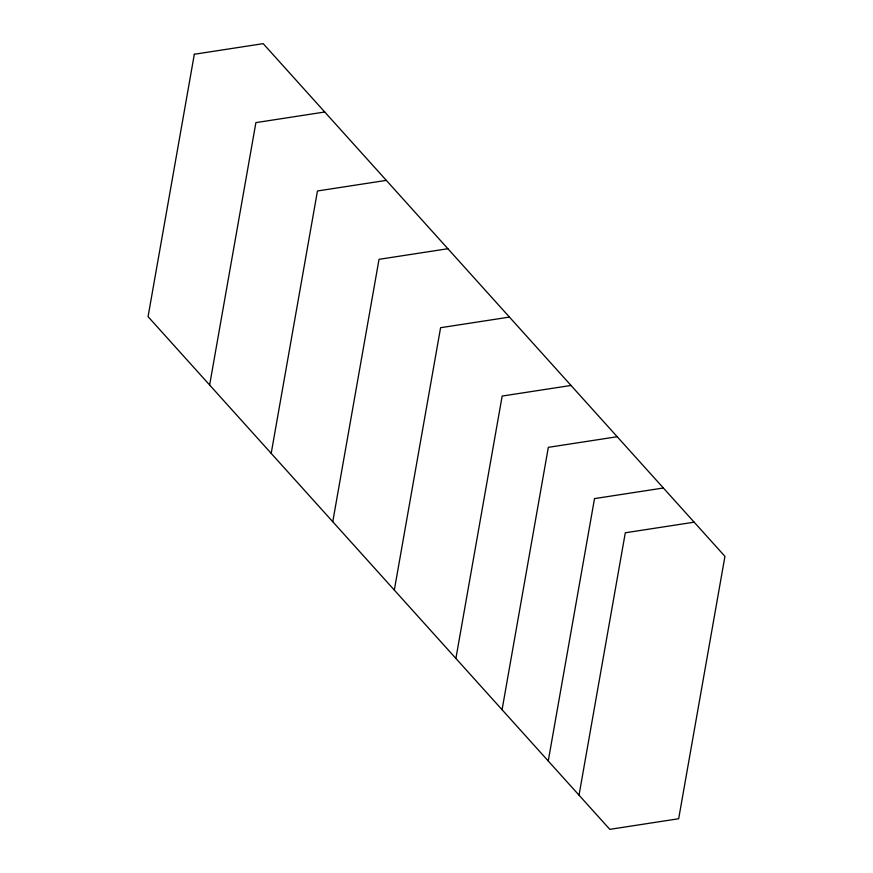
<?xml version="1.0" encoding="UTF-8"?>
<svg xmlns="http://www.w3.org/2000/svg" width="873" height="873" viewBox="0 0 873 873"><rect width="100%" height="100%" fill="white"/><g stroke="black" fill="none" stroke-linecap="round" stroke-linejoin="round"><path stroke-width="1.31" d="M209.629 385.004L255.898 122.624L324.756 112.006M271.197 453.36L317.456 190.98L386.324 180.373M332.766 521.727L379.024 259.336L447.893 248.729M394.323 590.083L440.592 327.702L509.45 317.095M455.892 658.449L502.161 396.058L571.018 385.451M502.073 709.716L548.331 447.336L617.2 436.729M548.244 760.994L594.513 498.603L663.371 487.996M579.028 795.172L625.297 532.781L694.155 522.174M194.33 54.257L148.061 316.648L609.812 829.35L678.67 818.743L724.939 556.352L263.188 43.65L194.33 54.257"/></g></svg>
